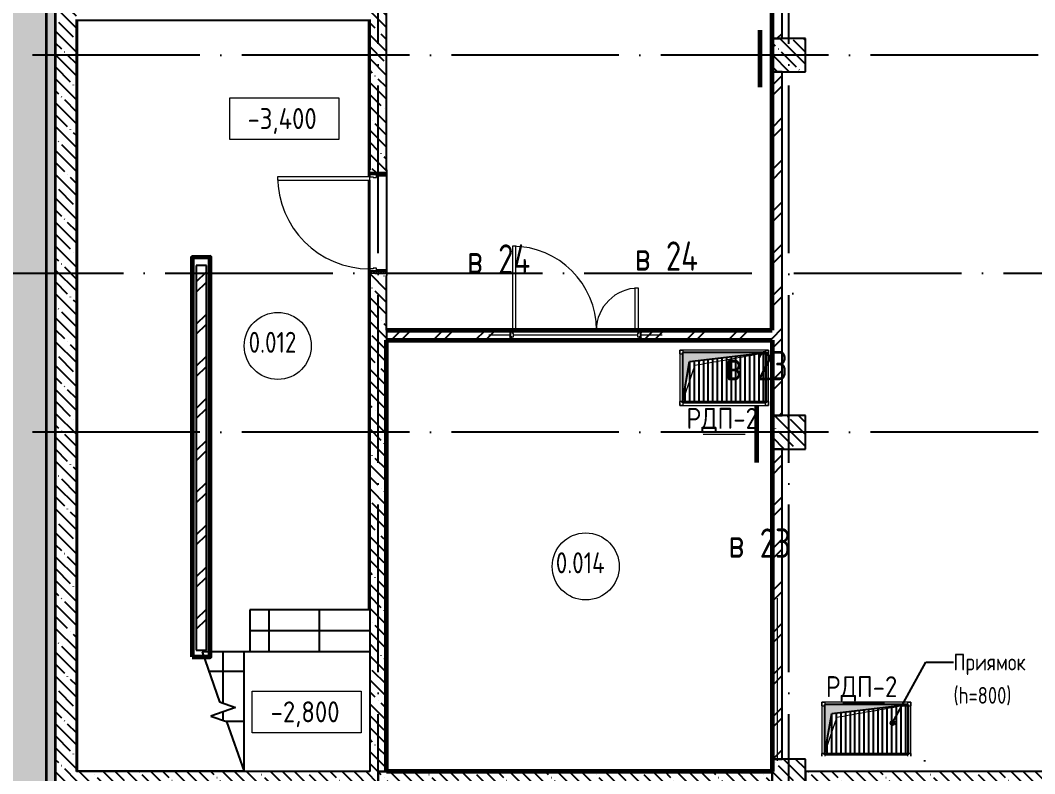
# Model space of a CAD drawing. Header units: millimetres. Extents: x -592259 to 288321, y -552984 to 293768.
# Drawn here: x 147078 to 159182, y 114936 to 123927 of the extents above; entities that cross this region are included whole.
import ezdxf

# ---------------------------------------------------------------- set-up
doc = ezdxf.new("R2010")
doc.units = ezdxf.units.MM
doc.linetypes.add('ADSK_Линия сетки', pattern=[2500, 2000, -250, 0, -250])
for name, color, linetype, lineweight in [('4.1.3) Штук  3.1 вып по кирп подвал.', 6, 'Continuous', 60), ('5.2) ЧН-16 Штукатурка подвал 4 вып', 160, 'Continuous', 60), ('A-ANNO-NOTE', 250, 'Continuous', 9), ('A-AREA-IDEN', 250, 'Continuous', 9), ('A-DETL', 250, 'Continuous', 5), ('A-DETL-1', 250, 'Continuous', 53), ('A-DETL-2', 250, 'Continuous', 5), ('A-DETL-GENF', 250, 'Continuous', 9), ('A-DETL-GENF-1', 250, 'Continuous', 5), ('A-DOOR', 250, 'Continuous', 5), ('A-DOOR-1', 250, 'Continuous', 13), ('A-DOOR-FRAM', 250, 'Continuous', 5), ('A-FLOR', 250, 'Continuous', 9), ('A-FLOR-1', 250, 'Continuous', 5), ('A-GENM-1', 250, 'Continuous', 5), ('A-GENM-2', 250, 'Continuous', 5), ('A-GENM-IDEN', 250, 'Continuous', 9), ('A-WALL', 250, 'Continuous', 9), ('A-WALL-1', 250, 'Continuous', 50), ('A-WALL-2', 250, 'Continuous', 5), ('A-WALL-3', 250, 'Continuous', 13), ('G-ANNO-DIMS', 250, 'Continuous', 9), ('G-ANNO-SYMB-3', 250, 'Continuous', 9), ('G-ANNO-TEXT', 250, 'Continuous', 9), ('I-WALL-1', 250, 'Continuous', 5), ('S-COLS-1', 250, 'Continuous', 5), ('S-COLS-2', 250, 'Continuous', 5), ('S-FNDN-1', 250, 'Continuous', 5), ('S-STRS', 250, 'Continuous', 5), ('S-STRS-1', 250, 'Continuous', 5), ('S-STRS-MBND', 250, 'Continuous', 5), ('Оси-1', 250, 'ADSK_Линия сетки', 9)]:
    doc.layers.add(name, color=color, linetype=linetype, lineweight=lineweight)
doc.styles.add('GOST Common_1', font='', dxfattribs={"width": 0.9, "height": 250})
doc.styles.add('GOST Common_2', font='', dxfattribs={"width": 0.8, "height": 350})
doc.styles.add('ISOCPEUR', font='isocpeur.ttf', dxfattribs={"width": 0.8, "height": 100})
doc.styles.add('ISOCPEUR_I_1', font='ГОСТ тип А.ttf', dxfattribs={"height": 2500})
doc.styles.get('GOST Common_1').set_extended_font_data('GOST Common')
doc.styles.get('GOST Common_2').set_extended_font_data('GOST Common')
pattern_1 = [(135, (10997.54, 114885.93), (-142.5612, -142.5612), []), (135, (11140.1, 114885.93), (-142.5612, -142.5612), [252.016, -50.403, 3.353, -47.05])]
pattern_2 = [(45, (10997.54, 114885.93), (-251.4472, 251.4472), []), (45, (10997.54, 115266.93), (-251.4472, 251.4472), [])]
pattern_3 = [(0, (149747.1, 114960.9), (0, 600), []), (90, (149747.1, 114960.9), (-600, 4e-14), [])]
pattern_4 = [(90, (151247.5, 116890.9), (-600, 4e-14), []), (180, (151247.5, 116890.9), (-7e-14, -600), [])]

# ---------------------------------------------------------------- blocks, each defined once
blk = doc.blocks.new('Дверь_СКБ_1Ст_Внутренняя - СОШ_Д-1п_Дв_1200x2100h-31541110-АР1_Кладочный план подвала_ Блок 2_ 3')
at = {"layer": 'A-DOOR'}
h = blk.add_hatch(dxfattribs=at)
h.set_pattern_fill('FP_8', color=256, style=0, pattern_type=2)
h.set_pattern_definition([(135, (1701.41, 164.685), (-14.14214, -14.14214), []), (225, (1701.41, 164.685), (14.14214, -14.14214), [])])
h.paths.add_polyline_path([(612.5, 100), (587.5, 100), (587.5, -100), (612.5, -100)])
at = {"layer": 'A-DOOR-FRAM'}
h = blk.add_hatch(dxfattribs=at)
h.set_pattern_fill('FP_9', color=256, style=0, pattern_type=2)
h.set_pattern_definition([(45, (-421.384, 164.685), (-14.1421, 14.1421), []), (135, (-421.384, 164.685), (-14.1421, -14.1421), [])])
h.paths.add_polyline_path([(-562.5, 100), (-587.5, 100), (-587.5, -100), (-562.5, -100)])
at = {"layer": 'A-DOOR'}
blk.add_arc((562.5, 100), 1100, 90, 180, dxfattribs=at)
at = {"layer": 'A-DOOR-1'}
for p, q in [((562.5, 1200), (522.5, 1200)), ((522.5, 1200), (522.5, 100)), ((562.5, 100), (562.5, 1200)), ((522.5, 100), (562.5, 100))]:
    blk.add_line(p, q, dxfattribs=at)
at = {"layer": 'A-DOOR-FRAM'}
for p, q in [((-547.5, 108), (-617.5, 108)), ((-617.5, 108), (-617.5, 100)), ((-617.5, 100), (-547.5, 100)), ((-562.5, 100), (-587.5, 100)), ((-587.5, 100), (-587.5, -100)), ((-537.5, 100), (-562.5, 100)), ((-562.5, 100), (-562.5, 20)), ((-562.5, -100), (-562.5, 100)), ((-547.5, 100), (-562.5, 100)), ((-562.5, 100), (-562.5, 99)), ((-562.5, 99), (-547.5, 99)), ((-562.5, 20), (-527.5, 20)), ((-547.5, 20), (-562.5, 20)), ((-562.5, 20), (-562.5, -100)), ((-547.5, 100), (-547.5, 108)), ((-547.5, 99), (-547.5, 100)), ((-547.5, -100), (-547.5, 20)), ((-537.5, 60), (-537.5, 100)), ((-527.5, 60), (-537.5, 60)), ((-527.5, 20), (-527.5, 60)), ((562.5, 60), (552.5, 60)), ((552.5, 60), (552.5, 20)), ((552.5, 20), (587.5, 20)), ((562.5, 100), (562.5, 60)), ((587.5, 100), (562.5, 100)), ((642.5, 108), (572.5, 108)), ((572.5, 108), (572.5, 100)), ((587.5, 100), (572.5, 100)), ((572.5, 100), (572.5, 99)), ((572.5, 100), (642.5, 100)), ((572.5, 99), (587.5, 99)), ((587.5, 20), (572.5, 20)), ((572.5, 20), (572.5, -100)), ((587.5, 20), (587.5, 100)), ((612.5, 100), (587.5, 100)), ((587.5, 100), (587.5, -100)), ((587.5, 99), (587.5, 100)), ((587.5, -100), (587.5, 20)), ((612.5, -100), (612.5, 100)), ((642.5, 100), (642.5, 108)), ((-547.5, -100), (-617.5, -100)), ((-617.5, -100), (-617.5, -108)), ((-617.5, -108), (-547.5, -108)), ((-587.5, -100), (-562.5, -100)), ((-562.5, -100), (-547.5, -100)), ((-547.5, -108), (-547.5, -100)), ((572.5, -100), (587.5, -100)), ((642.5, -100), (572.5, -100)), ((572.5, -100), (572.5, -108)), ((572.5, -108), (642.5, -108)), ((587.5, -100), (612.5, -100)), ((642.5, -108), (642.5, -100))]:
    blk.add_line(p, q, dxfattribs=at)
blk = doc.blocks.new('Дверь_СКБ_2Ст - СОШ_Дв_1570_1550_x2100h _пр_ завертка-35617996-АР1_Кладочный план подвала_ Блок 2_ 3')
at = {"layer": 'A-DOOR'}
h = blk.add_hatch(dxfattribs=at)
h.set_pattern_fill('FP_10', color=256, style=0, pattern_type=2)
h.set_pattern_definition([(135, (1501.41, 124.685), (-14.14214, -14.14214), []), (225, (1501.41, 124.685), (14.14214, -14.14214), [])])
h.paths.add_polyline_path([(797.5, 60), (787.5, 60), (787.5, -60), (797.5, -60)])
at = {"layer": 'A-DOOR-FRAM'}
h = blk.add_hatch(dxfattribs=at)
h.set_pattern_fill('FP_11', color=256, style=0, pattern_type=2)
h.set_pattern_definition([(45, (-621.384, 124.685), (-14.1421, 14.1421), []), (135, (-621.384, 124.685), (-14.1421, -14.1421), [])])
h.paths.add_polyline_path([(-762.5, 60), (-772.5, 60), (-772.5, -60), (-762.5, -60)])
at = {"layer": 'A-DOOR'}
for centre, radius, start, end in [((-737.5, 60), 1000, 0, 90), ((762.5, 60), 500, 90, 180)]:
    blk.add_arc(centre, radius, start, end, dxfattribs=at)
at = {"layer": 'A-DOOR-1'}
for p, q in [((-737.5, 1060), (-737.5, 60)), ((-697.5, 1060), (-737.5, 1060)), ((-697.5, 60), (-697.5, 1060)), ((762.5, 560), (722.5, 560)), ((722.5, 560), (722.5, 60)), ((762.5, 60), (762.5, 560)), ((-737.5, 60), (-697.5, 60)), ((722.5, 60), (762.5, 60))]:
    blk.add_line(p, q, dxfattribs=at)
at = {"layer": 'A-DOOR-FRAM'}
for p, q in [((-747.5, 68), (-817.5, 68)), ((-817.5, 68), (-817.5, 60)), ((-817.5, 60), (-747.5, 60)), ((-762.5, 60), (-772.5, 60)), ((-772.5, 60), (-772.5, -60)), ((-737.5, 60), (-762.5, 60)), ((-762.5, 60), (-762.5, -20)), ((-762.5, -60), (-762.5, 60)), ((-747.5, 60), (-747.5, 68)), ((-737.5, 20), (-737.5, 60)), ((-727.5, 20), (-737.5, 20)), ((-727.5, -20), (-727.5, 20)), ((762.5, 20), (752.5, 20)), ((752.5, 20), (752.5, -20)), ((762.5, 60), (762.5, 20)), ((787.5, 60), (762.5, 60)), ((842.5, 68), (772.5, 68)), ((772.5, 68), (772.5, 60)), ((772.5, 60), (842.5, 60)), ((787.5, -20), (787.5, 60)), ((797.5, 60), (787.5, 60)), ((787.5, 60), (787.5, -60)), ((797.5, -60), (797.5, 60)), ((842.5, 60), (842.5, 68)), ((-747.5, -60), (-817.5, -60)), ((-817.5, -60), (-817.5, -68)), ((-817.5, -68), (-747.5, -68)), ((-772.5, -60), (-762.5, -60)), ((-762.5, -20), (-727.5, -20)), ((-747.5, -20), (-762.5, -20)), ((-762.5, -20), (-762.5, -60)), ((-762.5, -60), (-747.5, -60)), ((-747.5, -60), (-747.5, -20)), ((-747.5, -68), (-747.5, -60)), ((752.5, -20), (787.5, -20)), ((787.5, -20), (772.5, -20)), ((772.5, -20), (772.5, -60)), ((772.5, -60), (787.5, -60)), ((842.5, -60), (772.5, -60)), ((772.5, -60), (772.5, -68)), ((772.5, -68), (842.5, -68)), ((787.5, -60), (787.5, -20)), ((787.5, -60), (797.5, -60)), ((842.5, -68), (842.5, -60))]:
    blk.add_line(p, q, dxfattribs=at)
blk = doc.blocks.new('Ом_Перемычка из уголков - A3-1_44-32789001-АР1_Кладочный план подвала_ Блок 2_ 3')
at = {"layer": 'A-GENM-1'}
blk.add_line((-845, 0), (1095, 0), dxfattribs=at)
blk = doc.blocks.new('Ом_Перемычка из уголков - A1-1_57 63x100x6-34134793-АР1_Кладочный план подвала_ Блок 2_ 3')
at = {"layer": 'A-GENM-1'}
for p, q in [((-910, 0), (-660, 0)), ((-615, 0), (865, 0)), ((910, 0), (1160, 0))]:
    blk.add_line(p, q, dxfattribs=at)
blk = doc.blocks.new('230_Приямок стенки вертикально _Фунд_Плита_ - 230_Приямок стенки вертикально _Фунд_Плита_-33309263-АР1_Кладочный план подвала_ Блок 2_ 3')
at = {"layer": 'S-FNDN-1'}
for p, q in [((143, 237), (187, 245)), ((198, 247), (241, 254)), ((253, 256), (297, 264)), ((308, 266), (352, 274)), ((363, 276), (407, 284)), ((-351, 146), (-350, 150)), ((-350, 150), (-308, 157)), ((-297, 159), (-253, 167)), ((-242, 169), (-198, 177)), ((-187, 179), (-143, 186)), ((-132, 189), (-88, 196)), ((-77, 198), (-33, 206)), ((-22, 208), (22, 216)), ((33, 218), (77, 225)), ((88, 227), (131, 235)), ((-406, -19), (-363, 110)), ((-462, -185), (-418, -55)), ((-490, -270), (-473, -220))]:
    blk.add_line(p, q, dxfattribs=at)
blk = doc.blocks.new('230_Приямок стенки вертикально _Фунд_Плита_ - 230_Приямок стенки вертикально _Фунд_Плита_-33309304-АР1_Кладочный план подвала_ Блок 2_ 3')
at = {"layer": 'S-FNDN-1'}
for p, q in [((143, 237), (187, 245)), ((198, 247), (242, 254)), ((253, 256), (297, 264)), ((308, 266), (352, 274)), ((363, 276), (407, 284)), ((-351, 146), (-350, 150)), ((-350, 150), (-308, 157)), ((-297, 159), (-253, 167)), ((-242, 169), (-198, 177)), ((-187, 179), (-143, 186)), ((-132, 189), (-88, 196)), ((-77, 198), (-33, 206)), ((-22, 208), (22, 216)), ((33, 218), (77, 225)), ((88, 227), (132, 235)), ((-406, -19), (-363, 110)), ((-462, -185), (-418, -55)), ((-490, -270), (-473, -220))]:
    blk.add_line(p, q, dxfattribs=at)
blk = doc.blocks.new('Решетка металлическая РМ-2 _1000x600_ - Решетка металлическая РМ-2 _1000x600_-33345922-АР1_Кладочный план подвала_ Блок 2_ 3')
at = {"layer": 'A-GENM-2'}
for p, q in [((0, 615), (0, 660)), ((1060, 660), (0, 660)), ((0, 660), (40, 660)), ((0, 660), (0, 0)), ((0, 615), (30, 615)), ((40, 630), (40, 660)), ((827, 606), (827, 45)), ((839, 45), (839, 607)), ((882, 613), (882, 45)), ((894, 45), (894, 614)), ((903, 615), (1060, 615)), ((937, 615), (937, 45)), ((949, 45), (949, 615)), ((992, 615), (992, 45)), ((1004, 45), (1004, 615)), ((1020, 660), (1060, 660)), ((1020, 660), (1020, 630)), ((1020, 629), (1020, 0)), ((1060, 0), (1060, 660)), ((1060, 660), (1060, 615)), ((112, 492), (112, 45)), ((124, 45), (124, 523)), ((167, 528), (167, 45)), ((179, 45), (179, 530)), ((222, 535), (222, 45)), ((234, 45), (234, 536)), ((277, 541), (277, 45)), ((289, 45), (289, 543)), ((332, 548), (332, 45)), ((344, 45), (344, 549)), ((387, 554), (387, 45)), ((399, 45), (399, 556)), ((442, 561), (442, 45)), ((454, 45), (454, 562)), ((497, 567), (497, 45)), ((509, 45), (509, 569)), ((552, 574), (552, 45)), ((564, 45), (564, 575)), ((607, 580), (607, 45)), ((619, 45), (619, 582)), ((662, 587), (662, 45)), ((674, 45), (674, 588)), ((717, 593), (717, 45)), ((729, 45), (729, 594)), ((772, 599), (772, 45)), ((784, 45), (784, 601)), ((69, 45), (69, 248)), ((57, 180), (57, 45)), ((0, 0), (0, 45)), ((30, 45), (0, 45)), ((0, 0), (1060, 0)), ((40, 0), (0, 0)), ((1060, 45), (33, 45)), ((40, 0), (40, 87)), ((1060, 0), (1020, 0)), ((1060, 45), (1060, 0))]:
    blk.add_line(p, q, dxfattribs=at)
blk = doc.blocks.new('Решетка металлическая РМ-2 _1000x600_ - Решетка металлическая РМ-2 _1000x600_-V103-АР1_Кладочный план подвала_ Блок 2_ 3')
at = {"layer": 'A-GENM-2'}
for p, q in [((0, 615), (0, 660)), ((1060, 660), (0, 660)), ((0, 660), (40, 660)), ((0, 660), (0, 15)), ((0, 615), (30, 615)), ((40, 630), (40, 660)), ((827, 606), (827, 45)), ((839, 45), (839, 607)), ((882, 613), (882, 45)), ((894, 45), (894, 614)), ((903, 615), (1060, 615)), ((937, 615), (937, 45)), ((949, 45), (949, 615)), ((992, 615), (992, 45)), ((1004, 45), (1004, 615)), ((1020, 660), (1060, 660)), ((1020, 660), (1020, 630)), ((1020, 629), (1020, 15)), ((1060, 15), (1060, 660)), ((1060, 660), (1060, 615)), ((112, 492), (112, 45)), ((124, 45), (124, 523)), ((167, 528), (167, 45)), ((179, 45), (179, 530)), ((222, 535), (222, 45)), ((234, 45), (234, 536)), ((277, 541), (277, 45)), ((289, 45), (289, 543)), ((332, 548), (332, 45)), ((344, 45), (344, 549)), ((387, 554), (387, 45)), ((399, 45), (399, 556)), ((442, 561), (442, 45)), ((454, 45), (454, 562)), ((497, 567), (497, 45)), ((509, 45), (509, 569)), ((552, 574), (552, 45)), ((564, 45), (564, 575)), ((607, 580), (607, 45)), ((619, 45), (619, 582)), ((662, 587), (662, 45)), ((674, 45), (674, 588)), ((717, 593), (717, 45)), ((729, 45), (729, 594)), ((772, 600), (772, 45)), ((784, 45), (784, 601)), ((69, 45), (69, 248)), ((57, 180), (57, 45)), ((0, 15), (0, 45)), ((30, 45), (0, 45)), ((1060, 45), (33, 45)), ((40, 15), (40, 87)), ((1060, 45), (1060, 15))]:
    blk.add_line(p, q, dxfattribs=at)
blk = doc.blocks.new('AAR_СКБ_Марка_Помещения - Номер-17325395-АР1_Кладочный план подвала_ Блок 2_ 3')
at = {"layer": 'A-AREA-IDEN'}
blk.add_circle((0, 1.5), 4, dxfattribs=at)
blk = doc.blocks.new('Высотные отметки - Рамка-32693647-АР1_Кладочный план подвала_ Блок 2_ 3')
at = {"layer": 'A-ANNO-NOTE'}
for p, q in [((-6.5, 0), (-6.5, 5)), ((-6.5, 5), (6.5, 5)), ((6.5, 5), (6.5, 0)), ((6.5, 0), (-6.5, 0))]:
    blk.add_line(p, q, dxfattribs=at)
blk = doc.blocks.new('ADSK_Марка_Перемычка - Экземпляр_ADSK_Позиция-34100395-АР1_Кладочный план подвала_ Блок 2_ 3')
at = {"layer": 'A-GENM-IDEN'}
blk.add_line((-2.5, 0), (2.5, 0), dxfattribs=at)

msp = doc.modelspace()

# ---------------------------------------------------------------- hatches: boundary and pattern name
at = {"layer": 'A-DETL-GENF', "lineweight": -2}
for points in [[(154977.5374, 119361.0455), (155064.3615, 119853.4494), (155977.5374, 119961.0455), (154977.5374, 119961.0455), (154977.5374, 119403.3966)], [(156672.5374, 115160.9262), (156759.3615, 115653.33), (157672.5374, 115760.9262), (156672.5374, 115760.9262), (156672.5374, 115188.3198)]]:
    msp.add_hatch(color=256, dxfattribs=at).paths.add_polyline_path(points)
at = {"layer": 'A-DETL-GENF-1', "lineweight": -2}
h = msp.add_hatch(dxfattribs=at)
h.set_pattern_fill('FP_124', color=256, style=0, pattern_type=2)
h.set_pattern_definition([(135, (11421.8, 114885.93), (-424.26407, 3e-14), [600, 0, 0, 0]), (45, (10997.54, 114885.93), (-424.26407, 0), [600, 0, 0, 0]), (45, (10997.54, 115098.06), (-424.26407, 0), [150, -450]), (135, (11315.74, 115204.12), (-424.26407, 3e-14), [150, -450]), (45, (11315.74, 114992), (-424.26407, 0), [150, -450]), (135, (11209.67, 114885.93), (-424.26407, 3e-14), [150, -450])])
h.paths.add_polyline_path([(164577.5167, 114080.9267), (164577.5167, 174490.9262), (146867.5374, 174490.9262), (146867.5253, 174090.9262), (132367.5473, 174090.9262), (132367.5473, 172390.9267), (129627.538, 172390.9267), (129627.538, 174090.9262), (120727.5383, 174090.9262), (120727.5383, 174490.9262), (87962.538, 174490.9262), (87962.538, 174090.9267), (84292.5374, 174090.9267), (84292.5374, 171140.9262), (81177.5374, 171140.9262), (81177.5374, 174090.9267), (78864.3215, 174090.9267), (78864.3215, 173570.9267), (80657.5374, 173570.9267), (80657.5374, 170620.9262), (84812.5374, 170620.9262), (84812.5374, 173570.9267), (88482.538, 173570.9267), (88482.538, 173970.9262), (120207.5383, 173970.9262), (120207.5383, 173570.9262), (129107.538, 173570.9262), (129107.538, 171870.9267), (132887.5473, 171870.9267), (132887.5473, 173570.9262), (147387.5374, 173570.9262), (147387.5374, 173970.9262), (164057.5167, 173970.9262), (164057.5167, 114600.9267), (147387.5977, 114600.9267), (147387.5977, 127320.9262), (136557.5374, 127320.9262), (136557.5374, 124800.9267), (124737.538, 124800.9267), (124737.538, 133800.9262), (115587.538, 133800.9262), (115587.538, 141000.9267), (80187.5374, 141000.9267), (80187.5374, 158100.9262), (78864.3215, 158100.9262), (78864.3215, 157580.9262), (79667.5374, 157580.9262), (79667.5374, 140480.9267), (115067.538, 140480.9267), (115067.538, 133280.9262), (124217.538, 133280.9262), (124217.538, 124280.9267), (137077.5374, 124280.9267), (137077.5374, 126800.9262), (146867.5977, 126800.9262), (146867.5977, 114080.9267), (159660.2072, 114080.9267)])
at = {"layer": 'A-WALL', "lineweight": -2}
msp.add_hatch(color=256, dxfattribs=at).paths.add_polyline_path([(147497.5977, 114702.9267), (147497.5977, 127430.9262), (147489.5977, 127430.9262), (147489.5977, 114702.9267)])
at = {"layer": 'A-WALL-2', "lineweight": -2}
h = msp.add_hatch(dxfattribs=at)
h.set_pattern_fill('FP_3', color=256, style=0, pattern_type=2)
h.set_pattern_definition([(0, (10997.54, 114885.926), (120.968, 69.841), [80.645, -161.29]), (120, (10997.54, 114885.926), (-120.96808, 69.84086), [80.645, -161.29]), (60, (10997.54, 114885.926), (-8e-05, 139.68186), [0, -161.29, 80.645, 0])])
h.paths.add_polyline_path([(147489.5977, 114602.9267), (147489.5977, 127422.9262), (147389.5977, 127422.9262), (147389.5977, 114602.9267)])
at = {"layer": 'G-ANNO-TEXT', "lineweight": -2}
h = msp.add_hatch(color=256, dxfattribs=at)
edge = h.paths.add_edge_path()
edge.add_arc((157486.8797, 115542.1249), 25, 0, 360)
at = {"layer": 'I-WALL-1', "lineweight": -2}
h = msp.add_hatch(dxfattribs=at)
h.set_pattern_fill('FP_2', color=256, style=0, pattern_type=2)
h.set_pattern_definition(pattern_2)
h.paths.add_polyline_path([(156167.5374, 115110.9262), (156167.5374, 118810.9262), (156047.5374, 118810.9262), (156047.5374, 115110.9262)])
h.paths.add_polyline_path([(156167.5374, 119210.9262), (156167.5374, 123310.9301), (156047.5374, 123310.9301), (156047.5374, 119210.9262)])
h.paths.add_polyline_path([(156167.5374, 123710.9301), (156167.5374, 124370.9267), (156047.5374, 124370.9267), (156047.5374, 123710.9301)])
h.paths.add_polyline_path([(156167.5374, 125940.9267), (156167.5374, 126460.9267), (156047.5374, 126460.9267), (156047.5374, 125940.9267)])
h = msp.add_hatch(dxfattribs=at)
h.set_pattern_fill('FP_1', color=256, style=0, pattern_type=2)
h.set_pattern_definition(pattern_1)
h.paths.add_polyline_path([(151447.5374, 114960.9267), (151447.5374, 120910.9262), (151247.5374, 120910.9262), (151247.5374, 114960.9267), (151347.5374, 114960.9267)])
h.paths.add_polyline_path([(151447.5374, 122110.9262), (151447.5374, 125310.9267), (151247.5374, 125310.9267), (151247.5374, 122110.9262)])
h = msp.add_hatch(dxfattribs=at)
h.set_pattern_fill('FP_1', color=256, style=0, pattern_type=2)
h.set_pattern_definition(pattern_1)
h.paths.add_polyline_path([(147747.5977, 114710.9267), (147747.5977, 124910.9267), (147497.5977, 124910.9267), (147497.5977, 114710.9267)])
h = msp.add_hatch(dxfattribs=at)
h.set_pattern_fill('FP_2', color=256, style=0, pattern_type=2)
h.set_pattern_definition(pattern_2)
h.paths.add_polyline_path([(149297.5977, 116410.9267), (149297.5977, 121000.9256), (149177.5977, 121000.9256), (149177.5977, 116410.9267)])
h = msp.add_hatch(dxfattribs=at)
h.set_pattern_fill('FP_2', color=256, style=0, pattern_type=2)
h.set_pattern_definition(pattern_2)
h.paths.add_polyline_path([(154532.5374, 120110.9262), (156047.5374, 120110.9262), (156047.5374, 120230.9262), (154487.5374, 120230.9262), (154487.5374, 120110.9262)])
h.paths.add_polyline_path([(152872.5374, 120110.9262), (152917.5374, 120110.9262), (152917.5374, 120230.9262), (151447.5374, 120230.9262), (151447.5374, 120110.9262)])
h = msp.add_hatch(dxfattribs=at)
h.set_pattern_fill('FP_1', color=256, style=0, pattern_type=2)
h.set_pattern_definition(pattern_1)
h.paths.add_polyline_path([(151347.5374, 114710.9267), (151347.5374, 114960.9267), (147747.5977, 114960.9267), (147747.5977, 114710.9267), (148887.4224, 114710.9267)])
h = msp.add_hatch(dxfattribs=at)
h.set_pattern_fill('FP_1', color=256, style=0, pattern_type=2)
h.set_pattern_definition(pattern_1)
h.paths.add_polyline_path([(156047.5374, 114710.9267), (156047.5374, 114960.9267), (151347.5374, 114960.9267), (151347.5374, 114710.9267), (155620.4129, 114710.9267)])
h = msp.add_hatch(dxfattribs=at)
h.set_pattern_fill('FP_1', color=256, style=0, pattern_type=2)
h.set_pattern_definition(pattern_1)
h.paths.add_polyline_path([(163547.5374, 114710.9267), (163547.5374, 114960.9267), (156447.5374, 114960.9267), (156447.5374, 114710.9267), (159660.2072, 114710.9267)])
at = {"layer": 'S-COLS-2', "lineweight": -2}
h = msp.add_hatch(dxfattribs=at)
h.set_pattern_fill('FP_1', color=256, style=0, pattern_type=2)
h.set_pattern_definition(pattern_1)
h.paths.add_polyline_path([(156047.3503, 123310.9301), (156447.3503, 123310.9301), (156447.3503, 123710.9301), (156047.3503, 123710.9301)])
h = msp.add_hatch(dxfattribs=at)
h.set_pattern_fill('FP_1', color=256, style=0, pattern_type=2)
h.set_pattern_definition(pattern_1)
h.paths.add_polyline_path([(156167.5374, 118810.9262), (156447.5384, 118810.9262), (156447.5384, 119210.9262), (156047.5384, 119210.9262), (156047.5384, 118810.9262)])
h = msp.add_hatch(dxfattribs=at)
h.set_pattern_fill('FP_1', color=256, style=0, pattern_type=2)
h.set_pattern_definition(pattern_1)
h.paths.add_polyline_path([(156447.5384, 114710.9262), (156447.5384, 115110.9262), (156047.5384, 115110.9262), (156047.5384, 114710.9262), (156293.7119, 114710.9262)])
at = {"layer": 'S-STRS-1', "lineweight": -2}
h = msp.add_hatch(dxfattribs=at)
h.set_pattern_fill('FP_115', color=256, style=0, pattern_type=2)
h.set_pattern_definition(pattern_4)
h.paths.add_polyline_path([(151247.5149, 116640.9267), (151247.5149, 116890.9267), (149817.5149, 116890.9267), (149817.5149, 116640.9267)])
h = msp.add_hatch(dxfattribs=at)
h.set_pattern_fill('FP_115', color=256, style=0, pattern_type=2)
h.set_pattern_definition(pattern_4)
h.paths.add_polyline_path([(151247.5149, 116390.9267), (151247.5149, 116640.9267), (149817.5149, 116640.9267), (149817.5149, 116390.9267)])
h = msp.add_hatch(dxfattribs=at)
h.set_pattern_fill('FP_114', color=256, style=0, pattern_type=2)
h.set_pattern_definition(pattern_3)
h.paths.add_polyline_path([(149497.098, 115572.4505), (149497.098, 115675.9267), (149349.604, 115624.3554)])
h.paths.add_polyline_path([(149497.098, 115779.403), (149497.098, 116390.9267), (149247.098, 116390.9267), (149455.8409, 115793.9219)])
h = msp.add_hatch(dxfattribs=at)
h.set_pattern_fill('FP_114', color=256, style=0, pattern_type=2)
h.set_pattern_definition(pattern_3)
h.paths.add_polyline_path([(149747.098, 114960.9267), (149747.098, 116390.9267), (149497.098, 116390.9267), (149497.098, 115779.403), (149644.5919, 115727.498), (149497.098, 115675.9267), (149497.098, 115572.4505), (149538.355, 115557.9316)])

# ---------------------------------------------------------------- linework, layer by layer
at = {"layer": '4.1.3) Штук  3.1 вып по кирп подвал.'}
for p, q in [((156047.3503, 123710.9301), (156047.3503, 126580.9267)), ((156047.5374, 120230.9262), (156047.3503, 123310.9301)), ((151447.5374, 120230.9262), (156047.5374, 120230.9262)), ((151447.5374, 120110.9262), (156047.5374, 120110.9262)), ((156047.5374, 120110.9262), (156047.5374, 119210.9262)), ((156047.5374, 118810.9262), (156047.5384, 115110.9262)), ((156047.5374, 115110.9262), (156047.5374, 114960.9267))]:
    msp.add_line(p, q, dxfattribs=at)
at = {"layer": '4.1.3) Штук  3.1 вып по кирп подвал.', "color": 3}
for p, q in [((156047.3503, 123310.9301), (156047.3503, 123710.9301)), ((151447.5374, 114960.9267), (151447.5374, 120110.9262)), ((156047.5384, 119210.9262), (156047.5384, 118810.9262)), ((156047.5374, 114960.9267), (151447.5374, 114960.9267))]:
    msp.add_line(p, q, dxfattribs=at)
at = {"layer": '4.1.3) Штук  3.1 вып по кирп подвал.', "color": 2}
for points in [[(155904.8497, 123130.1438), (155904.8497, 123809.3201)], [(155867.3827, 118651.7425), (155867.3827, 119330.9188)]]:
    msp.add_lwpolyline(points, dxfattribs=at)
at = {"layer": '5.2) ЧН-16 Штукатурка подвал 4 вып'}
msp.add_lwpolyline([(149126.9932, 116329.7304), (149344.176, 116332.7092), (149344.176, 121099.33), (149126.9932, 121096.3512)], close=True, dxfattribs=at)
at = {"layer": 'A-DETL', "lineweight": -2}
for p, q in [((154977.5374, 119961.0455), (154977.5374, 119361.0455)), ((155977.5374, 119961.0455), (154977.5374, 119961.0455)), ((155064.3615, 119853.4494), (155977.5374, 119961.0455)), ((154977.5374, 119361.0455), (155064.3615, 119853.4494)), ((156672.5374, 115760.9262), (156672.5374, 115160.9262)), ((157672.5374, 115760.9262), (156672.5374, 115760.9262)), ((156759.3615, 115653.33), (157672.5374, 115760.9262)), ((156672.5374, 115160.9262), (156759.3615, 115653.33))]:
    msp.add_line(p, q, dxfattribs=at)
at = {"layer": 'A-DETL-1', "lineweight": -2}
for p, q in [((155977.5374, 119961.0455), (155977.5374, 119361.0455)), ((155977.5374, 119361.0455), (154977.5374, 119361.0455)), ((157672.5374, 115760.9262), (157672.5374, 115160.9262)), ((157672.5374, 115160.9262), (156672.5374, 115160.9262))]:
    msp.add_line(p, q, dxfattribs=at)
at = {"layer": 'A-DETL-2', "lineweight": -2}
msp.add_line((147387.5977, 114600.9267), (147387.5977, 127320.9262), dxfattribs=at)
at = {"layer": 'A-FLOR', "lineweight": -2}
msp.add_line((152942.5374, 120110.9262), (154462.5374, 120110.9262), dxfattribs=at)
at = {"layer": 'A-FLOR-1', "lineweight": -2}
for p, q in [((151237.5374, 123925.9256), (147757.5977, 123925.9256)), ((147757.5977, 123925.9256), (147757.5977, 114970.9267)), ((151237.5374, 122060.9262), (151237.5374, 123925.9256)), ((151237.5374, 116890.9267), (151237.5374, 122020.9262)), ((151462.5374, 114975.9267), (151462.5374, 120110.9262)), ((147757.5977, 114970.9267), (149743.6015, 114970.9267)), ((156047.5374, 114975.9267), (151462.5374, 114975.9267))]:
    msp.add_line(p, q, dxfattribs=at)
at = {"layer": 'A-WALL-1', "lineweight": -2}
for p, q in [((151447.5374, 122140.9262), (151447.5374, 125310.9267)), ((147497.5977, 124910.9267), (147497.5977, 114710.9267)), ((147747.5977, 114960.9267), (147747.5977, 123935.9256)), ((151247.5374, 123935.9256), (151247.5374, 122140.9262)), ((151247.5374, 120880.9262), (151247.5374, 114960.9267)), ((151447.5374, 120230.9262), (151447.5374, 120880.9262)), ((151447.5374, 114960.9267), (151447.5374, 120110.9262)), ((151247.5374, 114960.9267), (147747.5977, 114960.9267)), ((151347.5374, 114960.9267), (151447.5374, 114960.9267)), ((156047.5374, 114960.9267), (151347.5374, 114960.9267)), ((151347.5374, 114960.9267), (151347.5374, 114710.9267)), ((156047.5374, 114710.9267), (156047.5374, 114960.9267)), ((163547.5374, 114960.9267), (156447.5374, 114960.9267)), ((156447.5374, 114960.9267), (156447.5374, 114710.9267))]:
    msp.add_line(p, q, dxfattribs=at)
at = {"layer": 'A-WALL-2', "lineweight": -2}
for p, q in [((147389.5977, 127322.9262), (147389.5977, 114600.9267)), ((156047.5374, 123710.9301), (156167.5374, 123710.9301)), ((156167.5374, 123310.9301), (156047.5374, 123310.9301)), ((151447.5374, 120230.9262), (151447.5374, 120110.9262)), ((156047.5374, 119210.9262), (156167.5374, 119210.9262)), ((156167.5374, 118810.9262), (156047.5374, 118810.9262)), ((156047.5374, 115110.9262), (156167.5374, 115110.9262))]:
    msp.add_line(p, q, dxfattribs=at)
at = {"layer": 'A-WALL-3', "lineweight": -2}
for p, q in [((147489.5977, 127422.9262), (147489.5977, 114702.9267)), ((147497.5977, 114710.9267), (147497.5977, 124910.9267)), ((156047.5374, 124325.9267), (156047.5374, 123710.9301)), ((156167.5374, 123710.9301), (156167.5374, 124325.9267)), ((156047.5374, 123310.9301), (156047.5374, 120230.9262)), ((156167.5374, 119210.9262), (156167.5374, 123310.9301)), ((149297.5977, 121000.9256), (149177.5977, 121000.9256)), ((149177.5977, 121000.9256), (149177.5977, 116410.9267)), ((149297.5977, 116410.9267), (149297.5977, 121000.9256)), ((152872.5374, 120230.9262), (151447.5374, 120230.9262)), ((156047.5374, 120230.9262), (154532.5374, 120230.9262)), ((151447.5374, 120110.9262), (152872.5374, 120110.9262)), ((154532.5374, 120110.9262), (156047.5374, 120110.9262)), ((156047.5374, 120110.9262), (156047.5374, 119210.9262)), ((156047.5374, 118810.9262), (156047.5374, 115110.9262)), ((156167.5374, 115110.9262), (156167.5374, 118810.9262)), ((149177.5977, 116410.9267), (149297.5977, 116410.9267))]:
    msp.add_line(p, q, dxfattribs=at)
at = {"layer": 'G-ANNO-TEXT', "lineweight": -2}
for p, q in [((157486.8797, 115542.1249), (157881.3359, 116268.2509)), ((157881.3359, 116268.2509), (158213.0576, 116268.2509))]:
    msp.add_line(p, q, dxfattribs=at)
msp.add_circle((157486.8797, 115542.1249), 25, dxfattribs=at)
at = {"layer": 'I-WALL-1', "lineweight": -2}
for p, q in [((151247.5374, 120960.9262), (151247.5374, 122020.9262)), ((151447.5374, 122070.9262), (151447.5374, 120950.9262)), ((152992.5374, 120230.9262), (154412.5374, 120230.9262))]:
    msp.add_line(p, q, dxfattribs=at)
at = {"layer": 'S-COLS-1', "lineweight": -2}
for p, q in [((156047.5374, 123710.9301), (156047.3503, 123710.9301)), ((156047.3503, 123710.9301), (156047.3503, 123310.9301)), ((156167.5374, 123710.9301), (156047.5374, 123710.9301)), ((156447.3503, 123710.9301), (156167.5374, 123710.9301)), ((156447.3503, 123310.9301), (156447.3503, 123710.9301)), ((156047.3503, 123310.9301), (156047.5374, 123310.9301)), ((156047.5374, 123310.9301), (156167.5374, 123310.9301)), ((156167.5374, 123310.9301), (156447.3503, 123310.9301)), ((156167.5374, 119210.9262), (156047.5384, 119210.9262)), ((156047.5384, 119210.9262), (156047.5384, 118810.9262)), ((156447.5384, 119210.9262), (156167.5374, 119210.9262)), ((156447.5384, 118810.9262), (156447.5384, 119210.9262)), ((156047.5384, 118810.9262), (156167.5374, 118810.9262)), ((156167.5374, 118810.9262), (156447.5384, 118810.9262)), ((156167.5374, 115110.9262), (156047.5384, 115110.9262)), ((156047.5384, 115110.9262), (156047.5384, 114710.9262)), ((156447.5384, 115110.9262), (156167.5374, 115110.9262)), ((156447.5384, 114710.9262), (156447.5384, 115110.9262))]:
    msp.add_line(p, q, dxfattribs=at)
at = {"layer": 'S-FNDN-1', "lineweight": -2}
for p, q in [((156302.5374, 120661.0455), (156287.5374, 120661.0455)), ((157872.5374, 115080.9267), (157872.5374, 115095.9267))]:
    msp.add_line(p, q, dxfattribs=at)
at = {"layer": 'S-STRS', "lineweight": -2}
for p, q in [((151247.5149, 116890.9267), (149817.5149, 116890.9267)), ((149817.5149, 116890.9267), (149817.5149, 116640.9267)), ((151247.5149, 116890.9267), (149817.5149, 116890.9267)), ((149817.5149, 116640.9267), (149817.5149, 116390.9267)), ((151247.5149, 116640.9267), (149817.5149, 116640.9267)), ((151247.5149, 116640.9267), (149817.5149, 116640.9267)), ((149497.098, 116390.9267), (149247.098, 116390.9267)), ((149747.098, 116390.9267), (149497.098, 116390.9267)), ((149497.098, 115779.403), (149497.098, 116390.9267)), ((149497.098, 115779.403), (149497.098, 116390.9267)), ((149817.5149, 116390.9267), (149747.098, 116390.9267)), ((149747.098, 114960.9267), (149747.098, 116390.9267)), ((149747.098, 114960.9267), (149747.098, 116390.9267)), ((151247.5149, 116390.9267), (149817.5149, 116390.9267)), ((151247.5149, 116390.9267), (149817.5149, 116390.9267)), ((149497.098, 115572.4505), (149497.098, 115675.9267)), ((149497.098, 115572.4505), (149497.098, 115675.9267))]:
    msp.add_line(p, q, dxfattribs=at)
at = {"layer": 'S-STRS-MBND', "lineweight": -2}
for p, q in [((149247.098, 116390.9267), (149455.8409, 115793.9219)), ((149644.5919, 115727.498), (149349.604, 115624.3554)), ((149455.8409, 115793.9219), (149644.5919, 115727.498)), ((149349.604, 115624.3554), (149538.355, 115557.9316)), ((149538.355, 115557.9316), (149747.098, 114960.9267))]:
    msp.add_line(p, q, dxfattribs=at)
at = {"layer": 'Оси-1', "lineweight": -2}
for p, q in [((147497.5384, 111147.0862), (147497.5384, 176087.9307)), ((151347.5384, 111147.0862), (151347.5384, 176087.9307)), ((156247.5384, 111147.0862), (156247.5384, 176087.9307)), ((166722.1084, 123510.9858), (110317.5374, 123510.9858)), ((76304.6994, 120910.9262), (166722.1084, 120910.9262)), ((166722.1084, 119011.0455), (110317.5374, 119011.0455))]:
    msp.add_line(p, q, dxfattribs=at)

# ---------------------------------------------------------------- block references
at = {"layer": 'A-AREA-IDEN', "lineweight": -2, "xscale": 99.99999999999993, "yscale": 99.99999999999993, "zscale": 99.99999999999993}
for p in [(150149.9304, 119890.9989), (153824.3274, 117259.2847)]:
    msp.add_blockref('AAR_СКБ_Марка_Помещения - Номер-17325395-АР1_Кладочный план подвала_ Блок 2_ 3', p, dxfattribs=at)
at = {"layer": 'A-DOOR', "lineweight": -2, "rotation": 89.9999999999999}
msp.add_blockref('Дверь_СКБ_1Ст_Внутренняя - СОШ_Д-1п_Дв_1200x2100h-31541110-АР1_Кладочный план подвала_ Блок 2_ 3', (151347.5374, 121498.4262), dxfattribs=at)
at = {"layer": 'A-DOOR', "lineweight": -2}
msp.add_blockref('Дверь_СКБ_2Ст - СОШ_Дв_1570_1550_x2100h _пр_ завертка-35617996-АР1_Кладочный план подвала_ Блок 2_ 3', (153690.0374, 120170.9262), dxfattribs=at)
at = {"layer": 'A-GENM-1', "lineweight": -2}
for name, p, rotation in [('Ом_Перемычка из уголков - A1-1_57 63x100x6-34134793-АР1_Кладочный план подвала_ Блок 2_ 3', (153827.5374, 120170.9262), 180), ('Ом_Перемычка из уголков - A3-1_44-32789001-АР1_Кладочный план подвала_ Блок 2_ 3', (156107.5374, 116185.9262), 269.9999999999999)]:
    msp.add_blockref(name, p, dxfattribs=dict(at, rotation=rotation))
at = {"layer": 'A-GENM-2', "lineweight": -2}
for name, p in [('Решетка металлическая РМ-2 _1000x600_ - Решетка металлическая РМ-2 _1000x600_-33345922-АР1_Кладочный план подвала_ Блок 2_ 3', (154947.5374, 119331.0455)), ('Решетка металлическая РМ-2 _1000x600_ - Решетка металлическая РМ-2 _1000x600_-V103-АР1_Кладочный план подвала_ Блок 2_ 3', (156642.5374, 115130.9262))]:
    msp.add_blockref(name, p, dxfattribs=at)
at = {"layer": 'A-GENM-IDEN', "lineweight": -2, "xscale": 99.99999999999993, "yscale": 99.99999999999993, "zscale": 99.99999999999993}
for p in [(155477.5374, 118988.3269), (157141.0011, 115786.8013)]:
    msp.add_blockref('ADSK_Марка_Перемычка - Экземпляр_ADSK_Позиция-34100395-АР1_Кладочный план подвала_ Блок 2_ 3', p, dxfattribs=at)
at = {"layer": 'G-ANNO-DIMS', "lineweight": -2, "xscale": 99.99999999999993, "yscale": 99.99999999999993, "zscale": 99.99999999999993}
for p in [(150228.9435, 122502.77), (150493.7295, 115422.6021)]:
    msp.add_blockref('Высотные отметки - Рамка-32693647-АР1_Кладочный план подвала_ Блок 2_ 3', p, dxfattribs=at)
at = {"layer": 'S-FNDN-1', "lineweight": -2}
for name, p in [('230_Приямок стенки вертикально _Фунд_Плита_ - 230_Приямок стенки вертикально _Фунд_Плита_-33309304-АР1_Кладочный план подвала_ Блок 2_ 3', (155477.5374, 119661.0455)), ('230_Приямок стенки вертикально _Фунд_Плита_ - 230_Приямок стенки вертикально _Фунд_Плита_-33309263-АР1_Кладочный план подвала_ Блок 2_ 3', (157172.5374, 115460.9262))]:
    msp.add_blockref(name, p, dxfattribs=at)

# ---------------------------------------------------------------- texts
at = {"layer": 'A-AREA-IDEN', "lineweight": -2, "char_height": 250, "attachment_point": 1, "style": 'ISOCPEUR'}
for s, insert, width in [('0.012', (149802.1062, 120209.7294), 800.885812), ('0.014', (153467.5032, 117578.0152), 822.531375)]:
    msp.add_mtext(s, dxfattribs=dict(at, insert=insert, width=width))
at = {"layer": 'A-GENM-IDEN', "lineweight": -2, "char_height": 250, "attachment_point": 1, "style": 'GOST Common_1'}
for s, insert, width in [('РДП', (155026.3566, 119301.4643), 678.227625), ('-2', (155585.9503, 119301.4643), 389.620125), ('РДП', (156689.8203, 116099.9387), 678.227625), ('-2', (157249.414, 116099.9387), 389.620125)]:
    msp.add_mtext(s, dxfattribs=dict(at, insert=insert, width=width))
at = {"layer": 'G-ANNO-DIMS', "lineweight": -2, "char_height": 250, "attachment_point": 1, "line_spacing_factor": 1.022761, "style": 'GOST Common_1'}
for s, insert, width in [('-3,400', (149788.9534, 122879.4771), 1055.976244), ('-2,800', (150065.0535, 115799.3092), 1028.822569)]:
    msp.add_mtext(s, dxfattribs=dict(at, insert=insert, width=width))
at = {"layer": 'G-ANNO-SYMB-3', "lineweight": -2, "char_height": 350, "attachment_point": 1, "style": 'GOST Common_2'}
for s, insert, width in [(' 24', (154611.3581, 121288.2951), 634.9365), (' 24', (152609.9652, 121253.4959), 634.9365), ('\\fGOST Common|b0|i0|c204|p34|;\\W.8;в', (154410.2748, 121288.2951), 243.713), ('\\fGOST Common|b0|i0|c204|p34|;\\W.8;в', (152408.8819, 121253.4959), 243.713), (' 23', (155695.202, 119981.2015), 596.4555), ('\\fGOST Common|b0|i0|c204|p34|;\\W.8;в', (155494.1186, 119981.2015), 243.713), (' 23', (155730.0011, 117863.1456), 596.4555), ('\\fGOST Common|b0|i0|c204|p34|;\\W.8;в', (155528.9178, 117863.1456), 243.713)]:
    msp.add_mtext(s, dxfattribs=dict(at, insert=insert, width=width))
at = {"layer": 'G-ANNO-TEXT', "lineweight": -2, "char_height": 200, "attachment_point": 1, "style": 'ISOCPEUR_I_1'}
for s, insert, width in [('Приямок', (158213.0576, 116368.2509), 1168.860375), ('(h=800)', (158213.0576, 115971.3759), 981.2655)]:
    msp.add_mtext(s, dxfattribs=dict(at, insert=insert, width=width))

doc.saveas('drawing.dxf')
